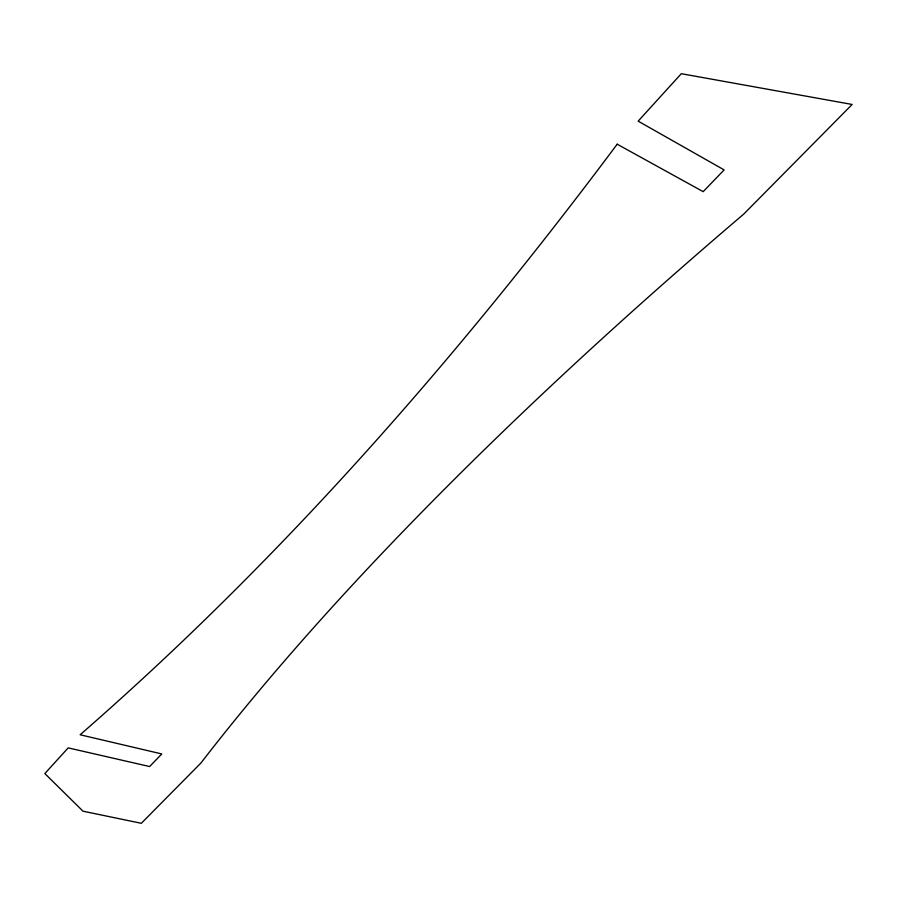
<?xml version="1.0" encoding="UTF-8"?>
<svg xmlns="http://www.w3.org/2000/svg" width="897" height="897" viewBox="0 0 897 897"><rect width="100%" height="100%" fill="white"/><g stroke="black" fill="none" stroke-linecap="round" stroke-linejoin="round"><path stroke-width="1.35" d="M617.181 144.204C457.75 357.645 281.288 559.537 80.125 734.766L161.774 753.94L149.631 766.543L68.206 747.885L44.85 773.562L82.995 811.191L141.322 823.3L200.827 763.123A3359.175 876.862 -27.9 0 1 743.781 214.047L852.15 104.456L681.305 73.7L638.159 121.14L724.126 169.903L703.181 191.655L617.181 144.204"/></g></svg>
